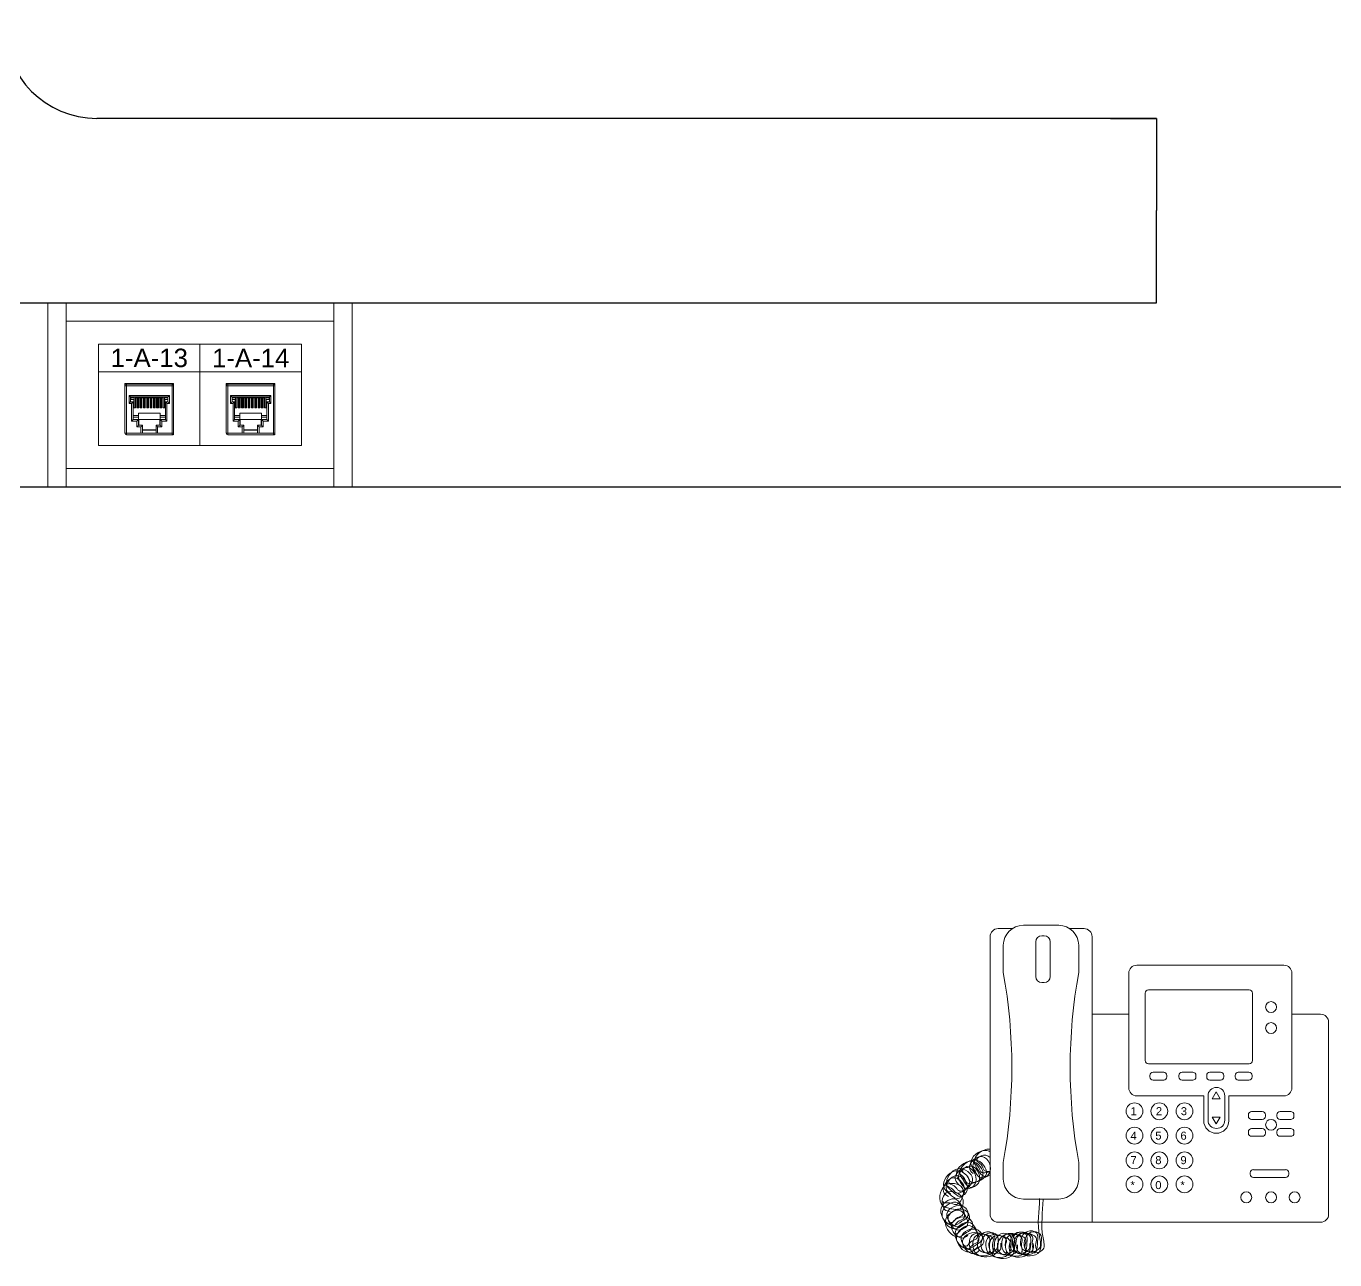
# Model space of a CAD drawing. Header units: millimetres. Extents: x 1256 to 2931, y 3298 to 3694.
# Drawn here: x 1415.5 to 1486.5, y 3334.3 to 3401.2 of the extents above; entities that cross this region are included whole.
import ezdxf

# ---------------------------------------------------------------- set-up
doc = ezdxf.new("R2010")
doc.units = ezdxf.units.MM
doc.layers.get('0').update_dxf_attribs({"color": 250, "lineweight": 5})
for name, color, linetype, lineweight in [('Canales', 250, 'Continuous', 25), ('Roseta', 250, 'Continuous', 5), ('Telefonos', 250, 'Continuous', 5)]:
    doc.layers.add(name, color=color, linetype=linetype, lineweight=lineweight)
doc.styles.add('APLUS', font='Arial.ttf', dxfattribs={"width": 0.6})
doc.styles.get("Standard").update_dxf_attribs({"font": 'Arial.ttf'})
pattern_1 = [(45, (1300.865396, 3266.090486), (-0.03132663, 0.03132663), [])]
pattern_2 = [(45, (1306.365396, 3266.090486), (-0.03132663, 0.03132663), [])]

# ---------------------------------------------------------------- blocks, each defined once
blk = doc.blocks.new('Telefono VOIP')
for p, q in [((-16.735, 15.928), (-17.501, 15.928)), ((-14.213, 16.112), (-16.13, 16.112)), ((-12.837, 15.928), (-13.607, 15.928)), ((-17.935, 15.494), (-17.935, 0.434)), ((-17.216, 15.026), (-17.216, 13.549)), ((-15.46, 15.221), (-15.46, 13.325)), ((-14.996, 15.546), (-15.135, 15.546)), ((-14.67, 15.221), (-14.67, 13.325)), ((-13.127, 13.549), (-13.127, 15.026)), ((-12.402, 0), (-12.402, 15.494)), ((-10.41, 13.513), (-10.41, 7.292)), ((-1.992, 13.947), (-9.976, 13.947)), ((-1.558, 7.292), (-1.558, 13.513)), ((-15.135, 13), (-14.996, 13)), ((-9.522, 12.428), (-9.522, 8.772)), ((-3.877, 12.602), (-9.348, 12.602)), ((-3.703, 8.772), (-3.703, 12.428)), ((-10.41, 11.282), (-12.402, 11.282)), ((-12.402, 11.282), (-12.402, 0)), ((0, 11.282), (-1.558, 11.282)), ((0.434, 0.434), (0.434, 10.848)), ((-9.348, 8.598), (-3.877, 8.598)), ((-9.269, 7.961), (-9.269, 7.887)), ((-8.515, 8.134), (-9.095, 8.134)), ((-8.341, 7.887), (-8.341, 7.961)), ((-7.693, 7.961), (-7.693, 7.887)), ((-6.94, 8.134), (-7.52, 8.134)), ((-6.766, 7.887), (-6.766, 7.961)), ((-6.184, 7.961), (-6.184, 7.887)), ((-5.43, 8.134), (-6.01, 8.134)), ((-5.256, 7.887), (-5.256, 7.961)), ((-4.641, 7.961), (-4.641, 7.887)), ((-3.888, 8.134), (-4.468, 8.134)), ((-3.714, 7.887), (-3.714, 7.961)), ((-9.095, 7.713), (-8.515, 7.713)), ((-7.52, 7.713), (-6.94, 7.713)), ((-6.01, 7.713), (-5.43, 7.713)), ((-4.468, 7.713), (-3.888, 7.713)), ((-9.976, 6.858), (-6.345, 6.858)), ((-6.345, 6.858), (-6.345, 5.51)), ((-6.111, 6.863), (-6.111, 5.543)), ((-5.674, 7.071), (-5.888, 6.699)), ((-5.888, 6.699), (-5.459, 6.699)), ((-5.459, 6.699), (-5.674, 7.071)), ((-5.2, 6.863), (-5.2, 5.543)), ((-4.979, 6.858), (-1.992, 6.858)), ((-4.979, 6.858), (-4.979, 5.51)), ((-5.459, 5.708), (-5.888, 5.708)), ((-5.888, 5.708), (-5.674, 5.337)), ((-5.674, 5.337), (-5.459, 5.708)), ((-3.92, 5.829), (-3.92, 5.755)), ((-3.166, 6.002), (-3.746, 6.002)), ((-2.992, 5.755), (-2.992, 5.829)), ((-2.377, 5.829), (-2.377, 5.755)), ((-1.623, 6.002), (-2.203, 6.002)), ((-1.45, 5.755), (-1.45, 5.829)), ((-3.746, 5.581), (-3.166, 5.581)), ((-3.166, 5.084), (-3.746, 5.084)), ((-2.203, 5.581), (-1.623, 5.581)), ((-1.623, 5.084), (-2.203, 5.084)), ((-3.92, 4.91), (-3.92, 4.836)), ((-3.746, 4.662), (-3.166, 4.662)), ((-2.992, 4.836), (-2.992, 4.91)), ((-2.377, 4.91), (-2.377, 4.836)), ((-2.203, 4.662), (-1.623, 4.662)), ((-1.45, 4.836), (-1.45, 4.91)), ((-17.216, 3.247), (-17.216, 2.345)), ((-13.127, 2.345), (-13.127, 3.247)), ((-3.642, 2.853), (-1.903, 2.853)), ((-3.816, 2.68), (-3.816, 2.606)), ((-3.642, 2.432), (-1.903, 2.432)), ((-1.729, 2.606), (-1.729, 2.68)), ((-16.13, 1.26), (-14.213, 1.26)), ((-17.501, 0), (-12.402, 0)), ((-12.402, 0), (0, 0))]:
    blk.add_line(p, q)
for centre, radius in [((-2.691, 11.674), 0.295), ((-2.691, 10.537), 0.295), ((-10.097, 6.021), 0.456), ((-8.753, 6.021), 0.456), ((-7.387, 6.021), 0.456), ((-10.097, 4.7), 0.456), ((-8.753, 4.7), 0.456), ((-7.387, 4.7), 0.456), ((-2.691, 5.288), 0.295), ((-10.097, 3.357), 0.456), ((-8.753, 3.357), 0.456), ((-7.387, 3.357), 0.456), ((-10.097, 2.059), 0.456), ((-8.753, 2.059), 0.456), ((-7.387, 2.059), 0.456), ((-4.037, 1.352), 0.295), ((-2.691, 1.352), 0.295), ((-1.412, 1.352), 0.295)]:
    blk.add_circle(centre, radius)
for centre, radius, start, end in [((-17.501, 15.494), 0.434, 90, 180), ((-16.13, 15.026), 1.086, 90, 180), ((-14.213, 15.026), 1.086, 0, 90), ((-12.837, 15.494), 0.434, 0, 90), ((-15.135, 15.221), 0.326, 90, 180), ((-14.996, 15.221), 0.326, 0, 90), ((-45.783, 8.398), 29.028, 349.77782, 10.22218), ((15.44, 8.398), 29.028, 169.77782, 190.22218), ((-9.976, 13.513), 0.434, 90, 180), ((-1.992, 13.513), 0.434, 0, 90), ((-15.135, 13.325), 0.326, 180, 270), ((-14.996, 13.325), 0.326, 270, 0), ((-9.348, 12.428), 0.174, 90, 180), ((-3.877, 12.428), 0.174, 0, 90), ((0, 10.848), 0.434, 0, 90), ((-9.348, 8.772), 0.174, 180, 270), ((-3.877, 8.772), 0.174, 270, 0), ((-9.095, 7.961), 0.174, 90, 180), ((-9.095, 7.887), 0.174, 180, 270), ((-8.515, 7.961), 0.174, 0, 90), ((-8.515, 7.887), 0.174, 270, 0), ((-7.52, 7.961), 0.174, 90, 180), ((-7.52, 7.887), 0.174, 180, 270), ((-6.94, 7.961), 0.174, 0, 90), ((-6.94, 7.887), 0.174, 270, 0), ((-6.01, 7.961), 0.174, 90, 180), ((-6.01, 7.887), 0.174, 180, 270), ((-5.43, 7.961), 0.174, 0, 90), ((-5.43, 7.887), 0.174, 270, 0), ((-4.468, 7.961), 0.174, 90, 180), ((-4.468, 7.887), 0.174, 180, 270), ((-3.888, 7.961), 0.174, 0, 90), ((-3.888, 7.887), 0.174, 270, 0), ((-9.976, 7.292), 0.434, 180, 270), ((-5.656, 6.863), 0.456, 0, 180), ((-1.992, 7.292), 0.434, 270, 0), ((-3.746, 5.829), 0.174, 90, 180), ((-3.746, 5.755), 0.174, 180, 270), ((-3.166, 5.829), 0.174, 0, 90), ((-3.166, 5.755), 0.174, 270, 0), ((-2.203, 5.829), 0.174, 90, 180), ((-2.203, 5.755), 0.174, 180, 270), ((-1.623, 5.829), 0.174, 0, 90), ((-1.623, 5.755), 0.174, 270, 0), ((-5.662, 5.51), 0.683, 180, 0), ((-5.656, 5.543), 0.456, 180, 0), ((-3.746, 4.91), 0.174, 90, 180), ((-3.166, 4.91), 0.174, 0, 90), ((-2.203, 4.91), 0.174, 90, 180), ((-1.623, 4.91), 0.174, 0, 90), ((-3.746, 4.836), 0.174, 180, 270), ((-3.166, 4.836), 0.174, 270, 0), ((-2.203, 4.836), 0.174, 180, 270), ((-1.623, 4.836), 0.174, 270, 0), ((-3.642, 2.68), 0.174, 90, 180), ((-1.903, 2.68), 0.174, 0, 90), ((-16.13, 2.345), 1.086, 180, 270), ((-14.213, 2.345), 1.086, 270, 0), ((-3.642, 2.606), 0.174, 180, 270), ((-1.903, 2.606), 0.174, 270, 0), ((-17.501, 0.434), 0.434, 180, 270), ((0, 0.434), 0.434, 270, 0)]:
    blk.add_arc(centre, radius, start, end)
for points, knots in [([(-18.861, 2.642), (-18.966, 2.743), (-19.243, 3.09), (-18.231, 4.01), (-17.664, 2.672), (-18.481, 2.279), (-18.764, 2.777), (-19.218, 3.358), (-18.426, 4.003), (-18.006, 3.868), (-17.935, 3.829)], [0.528007, 0.528007, 0.528007, 0.528007, 0.61979, 0.830703, 1.060464, 1.179772, 1.285668, 1.404928, 1.650893, 1.705941, 1.705941, 1.705941, 1.705941]), ([(-18.715, 2.756), (-18.8, 2.845), (-19.035, 3.185), (-18.369, 3.79), (-18.003, 3.574), (-17.935, 3.507)], [0.5398901, 0.5398901, 0.5398901, 0.5398901, 0.6197899, 0.8307034, 0.8899436, 0.8899436, 0.8899436, 0.8899436]), ([(-17.935, 2.563), (-18.037, 2.492), (-18.331, 2.415), (-18.578, 2.852), (-19.033, 3.433), (-18.326, 4.008), (-17.95, 3.97), (-17.935, 3.968)], [1.1033357, 1.1033357, 1.1033357, 1.1033357, 1.1797724, 1.2856681, 1.4049276, 1.6508927, 1.6607886, 1.6607886, 1.6607886, 1.6607886]), ([(-20.074, 1.544), (-20.179, 1.609), (-20.492, 1.878), (-19.764, 2.999), (-18.876, 1.849), (-19.566, 1.261), (-19.966, 1.672), (-20.553, 2.118), (-19.849, 3.082), (-19.139, 2.812), (-18.783, 2.358), (-19.056, 1.87), (-19.651, 1.554), (-19.806, 2.026), (-20.205, 2.085), (-20.165, 2.197)], [0.53989, 0.53989, 0.53989, 0.53989, 0.61979, 0.830703, 1.060464, 1.179772, 1.285668, 1.404928, 1.650893, 1.77685, 1.887796, 1.995656, 2.132077, 2.214768, 2.296627, 2.296627, 2.296627, 2.296627]), ([(-19.64, 2.055), (-19.744, 2.156), (-20.021, 2.503), (-19.009, 3.423), (-18.442, 2.085), (-19.26, 1.692), (-19.542, 2.19), (-19.997, 2.771), (-19.071, 3.525), (-18.452, 3.084), (-18.223, 2.554), (-18.612, 2.151), (-19.267, 1.997), (-19.297, 2.493), (-19.667, 2.651), (-19.601, 2.749)], [0.528007, 0.528007, 0.528007, 0.528007, 0.61979, 0.830703, 1.060464, 1.179772, 1.285668, 1.404928, 1.650893, 1.77685, 1.887796, 1.995656, 2.132077, 2.214768, 2.296627, 2.296627, 2.296627, 2.296627]), ([(-19.493, 2.169), (-19.579, 2.258), (-19.813, 2.598), (-18.823, 3.497), (-18.257, 2.159), (-19.074, 1.766), (-19.356, 2.265), (-19.811, 2.846), (-18.885, 3.599), (-18.266, 3.158), (-18.038, 2.628), (-18.426, 2.225), (-19.081, 2.071), (-19.112, 2.567), (-19.482, 2.726), (-19.415, 2.824)], [0.53989, 0.53989, 0.53989, 0.53989, 0.61979, 0.830703, 1.060464, 1.179772, 1.285668, 1.404928, 1.650893, 1.77685, 1.887796, 1.995656, 2.132077, 2.214768, 2.296627, 2.296627, 2.296627, 2.296627]), ([(-17.935, 2.757), (-18.123, 2.672), (-18.491, 2.615), (-18.519, 3.08), (-18.889, 3.238), (-18.823, 3.336)], [2.0148641, 2.0148641, 2.0148641, 2.0148641, 2.1320774, 2.2147682, 2.2966273, 2.2966273, 2.2966273, 2.2966273]), ([(-17.935, 2.768), (-18.064, 2.739), (-18.309, 2.752), (-18.334, 3.154), (-18.704, 3.312), (-18.637, 3.411)], [2.0526814, 2.0526814, 2.0526814, 2.0526814, 2.1320774, 2.2147682, 2.2966273, 2.2966273, 2.2966273, 2.2966273]), ([(-20.187, 1.397), (-20.313, 1.468), (-20.669, 1.733), (-19.924, 2.88), (-19.036, 1.73), (-19.727, 1.142), (-20.126, 1.553), (-20.714, 1.999), (-20.01, 2.963), (-19.299, 2.693), (-18.944, 2.239), (-19.217, 1.751), (-19.811, 1.435), (-19.967, 1.907), (-20.365, 1.966), (-20.326, 2.078)], [0.528007, 0.528007, 0.528007, 0.528007, 0.61979, 0.830703, 1.060464, 1.179772, 1.285668, 1.404928, 1.650893, 1.77685, 1.887796, 1.995656, 2.132077, 2.214768, 2.296627, 2.296627, 2.296627, 2.296627]), ([(-20.094, 0.592), (-20.217, 0.597), (-20.622, 0.681), (-20.528, 2.015), (-19.194, 1.44), (-19.513, 0.591), (-20.061, 0.756), (-20.792, 0.861), (-20.643, 2.046), (-19.892, 2.155), (-19.36, 1.93), (-19.362, 1.37), (-19.729, 0.806), (-20.094, 1.143), (-20.471, 1.002), (-20.491, 1.119)], [0.53989, 0.53989, 0.53989, 0.53989, 0.61979, 0.830703, 1.060464, 1.179772, 1.285668, 1.404928, 1.650893, 1.77685, 1.887796, 1.995656, 2.132077, 2.214768, 2.296627, 2.296627, 2.296627, 2.296627]), ([(-19.395, -0.09), (-19.484, -0.175), (-19.824, -0.409), (-20.723, 0.58), (-19.385, 1.146), (-18.992, 0.329), (-19.491, 0.047), (-20.072, -0.408), (-20.825, 0.518), (-20.384, 1.137), (-19.854, 1.365), (-19.451, 0.977), (-19.297, 0.322), (-19.793, 0.291), (-19.952, -0.079), (-20.05, -0.012)], [0.53989, 0.53989, 0.53989, 0.53989, 0.61979, 0.830703, 1.060464, 1.179772, 1.285668, 1.404928, 1.650893, 1.77685, 1.887796, 1.995656, 2.132077, 2.214768, 2.296627, 2.296627, 2.296627, 2.296627]), ([(-19.281, -0.236), (-19.382, -0.341), (-19.729, -0.618), (-20.649, 0.394), (-19.311, 0.961), (-18.918, 0.144), (-19.416, -0.138), (-19.997, -0.593), (-20.751, 0.333), (-20.31, 0.951), (-19.78, 1.18), (-19.377, 0.792), (-19.223, 0.137), (-19.719, 0.106), (-19.877, -0.264), (-19.975, -0.198)], [0.528007, 0.528007, 0.528007, 0.528007, 0.61979, 0.830703, 1.060464, 1.179772, 1.285668, 1.404928, 1.650893, 1.77685, 1.887796, 1.995656, 2.132077, 2.214768, 2.296627, 2.296627, 2.296627, 2.296627]), ([(-19.149, -0.704), (-19.238, -0.789), (-19.578, -1.024), (-20.477, -0.034), (-19.14, 0.532), (-18.746, -0.285), (-19.245, -0.567), (-19.826, -1.022), (-20.579, -0.096), (-20.138, 0.523), (-19.608, 0.751), (-19.205, 0.363), (-19.051, -0.292), (-19.548, -0.323), (-19.706, -0.693), (-19.804, -0.626)], [0.53989, 0.53989, 0.53989, 0.53989, 0.61979, 0.830703, 1.060464, 1.179772, 1.285668, 1.404928, 1.650893, 1.77685, 1.887796, 1.995656, 2.132077, 2.214768, 2.296627, 2.296627, 2.296627, 2.296627]), ([(-18.617, -1.359), (-18.706, -1.444), (-19.046, -1.679), (-19.945, -0.689), (-18.607, -0.123), (-18.214, -0.94), (-18.713, -1.222), (-19.294, -1.677), (-20.047, -0.751), (-19.606, -0.132), (-19.076, 0.096), (-18.673, -0.292), (-18.519, -0.947), (-19.015, -0.978), (-19.173, -1.348), (-19.272, -1.281)], [0.53989, 0.53989, 0.53989, 0.53989, 0.61979, 0.830703, 1.060464, 1.179772, 1.285668, 1.404928, 1.650893, 1.77685, 1.887796, 1.995656, 2.132077, 2.214768, 2.296627, 2.296627, 2.296627, 2.296627]), ([(-18.503, -1.505), (-18.604, -1.61), (-18.951, -1.887), (-19.871, -0.875), (-18.533, -0.308), (-18.14, -1.125), (-18.638, -1.408), (-19.219, -1.862), (-19.973, -0.936), (-19.531, -0.318), (-19.001, -0.089), (-18.599, -0.477), (-18.445, -1.133), (-18.941, -1.163), (-19.099, -1.533), (-19.197, -1.467)], [0.528007, 0.528007, 0.528007, 0.528007, 0.61979, 0.830703, 1.060464, 1.179772, 1.285668, 1.404928, 1.650893, 1.77685, 1.887796, 1.995656, 2.132077, 2.214768, 2.296627, 2.296627, 2.296627, 2.296627]), ([(-17.541, -1.14), (-17.527, -1.262), (-17.545, -1.675), (-18.877, -1.796), (-18.522, -0.387), (-17.633, -0.566), (-17.709, -1.134), (-17.696, -1.871), (-18.889, -1.914), (-19.117, -1.189), (-18.979, -0.629), (-18.427, -0.541), (-17.811, -0.813), (-18.086, -1.228), (-17.886, -1.577), (-17.998, -1.615)], [0.53989, 0.53989, 0.53989, 0.53989, 0.61979, 0.830703, 1.060464, 1.179772, 1.285668, 1.404928, 1.650893, 1.77685, 1.887796, 1.995656, 2.132077, 2.214768, 2.296627, 2.296627, 2.296627, 2.296627]), ([(-17.356, -1.137), (-17.334, -1.281), (-17.322, -1.725), (-18.684, -1.848), (-18.329, -0.439), (-17.44, -0.618), (-17.516, -1.186), (-17.503, -1.924), (-18.696, -1.967), (-18.924, -1.242), (-18.786, -0.681), (-18.234, -0.594), (-17.618, -0.866), (-17.893, -1.28), (-17.693, -1.63), (-17.806, -1.668)], [0.528007, 0.528007, 0.528007, 0.528007, 0.61979, 0.830703, 1.060464, 1.179772, 1.285668, 1.404928, 1.650893, 1.77685, 1.887796, 1.995656, 2.132077, 2.214768, 2.296627, 2.296627, 2.296627, 2.296627]), ([(-16.64, -1.222), (-16.626, -1.344), (-16.644, -1.757), (-17.976, -1.877), (-17.621, -0.469), (-16.732, -0.648), (-16.808, -1.215), (-16.795, -1.953), (-17.988, -1.996), (-18.216, -1.271), (-18.078, -0.71), (-17.526, -0.623), (-16.91, -0.895), (-17.185, -1.31), (-16.985, -1.659), (-17.097, -1.697)], [0.53989, 0.53989, 0.53989, 0.53989, 0.61979, 0.830703, 1.060464, 1.179772, 1.285668, 1.404928, 1.650893, 1.77685, 1.887796, 1.995656, 2.132077, 2.214768, 2.296627, 2.296627, 2.296627, 2.296627]), ([(-16.455, -1.219), (-16.433, -1.363), (-16.421, -1.807), (-17.783, -1.93), (-17.428, -0.521), (-16.539, -0.7), (-16.615, -1.268), (-16.602, -2.006), (-17.795, -2.049), (-18.023, -1.324), (-17.885, -0.763), (-17.333, -0.676), (-16.717, -0.948), (-16.992, -1.362), (-16.792, -1.712), (-16.904, -1.75)], [0.528007, 0.528007, 0.528007, 0.528007, 0.61979, 0.830703, 1.060464, 1.179772, 1.285668, 1.404928, 1.650893, 1.77685, 1.887796, 1.995656, 2.132077, 2.214768, 2.296627, 2.296627, 2.296627, 2.296627]), ([(-15.78, -1.153), (-15.766, -1.276), (-15.784, -1.689), (-17.116, -1.809), (-16.761, -0.4), (-15.872, -0.579), (-15.948, -1.147), (-15.935, -1.885), (-17.128, -1.928), (-17.355, -1.203), (-17.218, -0.642), (-16.666, -0.555), (-16.05, -0.827), (-16.325, -1.241), (-16.125, -1.591), (-16.237, -1.629)], [0.53989, 0.53989, 0.53989, 0.53989, 0.61979, 0.830703, 1.060464, 1.179772, 1.285668, 1.404928, 1.650893, 1.77685, 1.887796, 1.995656, 2.132077, 2.214768, 2.296627, 2.296627, 2.296627, 2.296627]), ([(-15.595, -1.151), (-15.573, -1.294), (-15.561, -1.738), (-16.923, -1.862), (-16.568, -0.453), (-15.679, -0.632), (-15.755, -1.2), (-15.742, -1.938), (-16.935, -1.98), (-17.162, -1.255), (-17.025, -0.695), (-16.473, -0.607), (-15.857, -0.88), (-16.132, -1.294), (-15.932, -1.643), (-16.044, -1.682)], [0.528007, 0.528007, 0.528007, 0.528007, 0.61979, 0.830703, 1.060464, 1.179772, 1.285668, 1.404928, 1.650893, 1.77685, 1.887796, 1.995656, 2.132077, 2.214768, 2.296627, 2.296627, 2.296627, 2.296627])]:
    blk.add_open_spline(points, degree=3, knots=knots)
at = {"start_tangent": (-0.022732, -0.999742), "end_tangent": (-0.946394, -0.323014)}
for points in [[(-15.252, 1.285), (-15.252, -0.797), (-15.252, -1.407), (-16.167, -1.457), (-15.912, -0.492), (-15.404, -0.594), (-15.354, -1.051), (-15.455, -1.559), (-16.522, -1.61), (-16.725, -1.102), (-16.573, -0.645), (-16.116, -0.543), (-15.608, -0.848), (-15.658, -1.203), (-15.658, -1.559)], [(-15.059, 1.233), (-15.059, -0.85), (-15.059, -1.459), (-15.974, -1.51), (-15.72, -0.545), (-15.211, -0.646), (-15.161, -1.104), (-15.262, -1.611), (-16.329, -1.662), (-16.533, -1.154), (-16.38, -0.697), (-15.923, -0.596), (-15.415, -0.9), (-15.465, -1.256), (-15.465, -1.611)]]:
    blk.add_spline(points, degree=3, dxfattribs=at)
at = {"style": 'APLUS'}
for s, p in [('1', (-10.316, 5.81)), ('2', (-8.941, 5.81)), ('3', (-7.589, 5.81)), ('4', (-10.316, 4.481)), ('5', (-8.972, 4.481)), ('6', (-7.606, 4.481)), ('7', (-10.316, 3.152)), ('8', (-8.972, 3.152)), ('9', (-7.606, 3.152)), ('*', (-10.316, 1.8)), ('0', (-8.972, 1.8)), ('*', (-7.606, 1.8))]:
    blk.add_text(s, height=0.434, dxfattribs=at).set_placement(p)

msp = doc.modelspace()

# ---------------------------------------------------------------- hatches: boundary and pattern name
at = {"layer": 'Roseta'}
h = msp.add_hatch(dxfattribs=at)
h.set_pattern_fill('ANSI31', color=256, scale=0.013954, style=0)
h.set_pattern_definition(pattern_1)
h.paths.add_polyline_path([(1421.586, 3381.112), (1421.527, 3381.112), (1421.511, 3381.111), (1421.511, 3380.535), (1421.586, 3380.535)])
h = msp.add_hatch(dxfattribs=at)
h.set_pattern_fill('ANSI31', color=256, scale=0.013954, style=0)
h.set_pattern_definition(pattern_1)
h.paths.add_polyline_path([(1421.763, 3381.112), (1421.701, 3381.112), (1421.689, 3381.111), (1421.689, 3380.535), (1421.763, 3380.535)])
h.paths.add_polyline_path([(1421.94, 3381.112), (1421.865, 3381.112), (1421.865, 3380.535), (1421.94, 3380.535)])
h.paths.add_polyline_path([(1422.118, 3381.112), (1422.043, 3381.112), (1422.043, 3380.535), (1422.118, 3380.535)])
h.paths.add_polyline_path([(1422.294, 3381.112), (1422.219, 3381.112), (1422.219, 3380.535), (1422.294, 3380.535)])
h.paths.add_polyline_path([(1422.397, 3380.535), (1422.472, 3380.535), (1422.472, 3381.112), (1422.397, 3381.112)])
h.paths.add_polyline_path([(1422.575, 3380.535), (1422.65, 3380.535), (1422.65, 3381.112), (1422.575, 3381.112)])
h = msp.add_hatch(dxfattribs=at)
h.set_pattern_fill('ANSI31', color=256, scale=0.013954, style=0)
h.set_pattern_definition(pattern_1)
h.paths.add_polyline_path([(1422.756, 3380.535), (1422.83, 3380.535), (1422.83, 3381.112), (1422.826, 3381.112), (1422.756, 3381.112)])
h = msp.add_hatch(dxfattribs=at)
h.set_pattern_fill('ANSI31', color=256, scale=0.013954, style=0)
h.set_pattern_definition(pattern_2)
h.paths.add_polyline_path([(1427.086, 3381.112), (1427.027, 3381.112), (1427.011, 3381.111), (1427.011, 3380.535), (1427.086, 3380.535)])
h = msp.add_hatch(dxfattribs=at)
h.set_pattern_fill('ANSI31', color=256, scale=0.013954, style=0)
h.set_pattern_definition(pattern_2)
h.paths.add_polyline_path([(1427.263, 3381.112), (1427.201, 3381.112), (1427.189, 3381.111), (1427.189, 3380.535), (1427.263, 3380.535)])
h.paths.add_polyline_path([(1427.44, 3381.112), (1427.365, 3381.112), (1427.365, 3380.535), (1427.44, 3380.535)])
h.paths.add_polyline_path([(1427.618, 3381.112), (1427.543, 3381.112), (1427.543, 3380.535), (1427.618, 3380.535)])
h.paths.add_polyline_path([(1427.794, 3381.112), (1427.719, 3381.112), (1427.719, 3380.535), (1427.794, 3380.535)])
h.paths.add_polyline_path([(1427.897, 3380.535), (1427.972, 3380.535), (1427.972, 3381.112), (1427.897, 3381.112)])
h.paths.add_polyline_path([(1428.075, 3380.535), (1428.15, 3380.535), (1428.15, 3381.112), (1428.075, 3381.112)])
h = msp.add_hatch(dxfattribs=at)
h.set_pattern_fill('ANSI31', color=256, scale=0.013954, style=0)
h.set_pattern_definition(pattern_2)
h.paths.add_polyline_path([(1428.256, 3380.535), (1428.33, 3380.535), (1428.33, 3381.112), (1428.326, 3381.112), (1428.256, 3381.112)])

# ---------------------------------------------------------------- linework, layer by layer
at = {"layer": 'Canales'}
for p, q in [((1424.318, 3396.239), (1419.318, 3396.239)), ((1474.318, 3396.239), (1424.318, 3396.239)), ((1474.318, 3396.239), (1476.818, 3396.239)), ((1476.818, 3396.239), (1474.318, 3396.239)), ((1476.818, 3396.239), (1476.818, 3391.239)), ((1476.818, 3386.239), (1476.818, 3391.239)), ((1274.318, 3386.239), (1471.818, 3386.239)), ((1471.818, 3386.239), (1476.818, 3386.239)), ((1739.318, 3376.239), (1274.318, 3376.239))]:
    msp.add_line(p, q, dxfattribs=at)
msp.add_arc((1419.318, 3401.239), 5, 180, 270, dxfattribs=at)
at = {"layer": 'Roseta'}
for p, q in [((1416.658, 3386.239), (1433.178, 3386.239)), ((1416.658, 3376.239), (1416.658, 3386.239)), ((1417.658, 3377.239), (1417.658, 3386.239)), ((1432.178, 3377.239), (1432.178, 3386.239)), ((1433.178, 3386.239), (1433.178, 3376.239)), ((1417.658, 3385.239), (1432.178, 3385.239)), ((1419.418, 3383.989), (1424.918, 3383.989)), ((1419.418, 3378.489), (1419.418, 3383.989)), ((1419.418, 3383.989), (1419.418, 3382.489)), ((1424.918, 3383.989), (1424.918, 3378.489)), ((1424.918, 3383.989), (1430.418, 3383.989)), ((1424.918, 3378.489), (1424.918, 3383.989)), ((1424.918, 3378.489), (1424.918, 3383.989)), ((1430.418, 3383.989), (1430.418, 3378.489)), ((1419.418, 3382.489), (1430.418, 3382.489)), ((1420.842, 3381.859), (1423.476, 3381.859)), ((1426.342, 3381.859), (1428.976, 3381.859)), ((1423.406, 3379.068), (1420.93, 3379.068)), ((1428.906, 3379.068), (1426.43, 3379.068)), ((1424.918, 3378.489), (1419.418, 3378.489)), ((1430.418, 3378.489), (1424.918, 3378.489)), ((1432.178, 3377.239), (1417.658, 3377.239)), ((1417.658, 3377.239), (1417.658, 3376.239)), ((1432.178, 3377.239), (1432.178, 3376.239)), ((1433.178, 3376.239), (1416.658, 3376.239))]:
    msp.add_line(p, q, dxfattribs=at)
at = {"layer": 'Roseta', "linetype": 'Continuous'}
for p, q in [((1420.842, 3379.155), (1420.842, 3381.859)), ((1420.842, 3381.736), (1423.476, 3381.736)), ((1420.93, 3379.068), (1420.93, 3381.859)), ((1420.93, 3381.824), (1423.406, 3381.824)), ((1423.406, 3379.068), (1423.406, 3381.859)), ((1423.476, 3379.068), (1423.476, 3381.859)), ((1426.342, 3379.155), (1426.342, 3381.859)), ((1426.342, 3381.736), (1428.976, 3381.736)), ((1426.43, 3379.068), (1426.43, 3381.859)), ((1426.43, 3381.824), (1428.906, 3381.824)), ((1428.906, 3379.068), (1428.906, 3381.859)), ((1428.976, 3379.068), (1428.976, 3381.859)), ((1421.069, 3381.211), (1423.267, 3381.211)), ((1421.069, 3380.777), (1421.069, 3381.211)), ((1421.156, 3381.124), (1423.18, 3381.124)), ((1421.156, 3380.864), (1421.156, 3381.124)), ((1421.156, 3381.124), (1421.156, 3381.124)), ((1421.156, 3381.112), (1423.18, 3381.112)), ((1421.156, 3381.072), (1421.165, 3381.072)), ((1421.156, 3380.864), (1421.331, 3380.864)), ((1421.165, 3380.995), (1421.165, 3381.112)), ((1421.34, 3381.082), (1421.165, 3381.082)), ((1421.34, 3380.995), (1421.165, 3380.995)), ((1421.296, 3379.905), (1421.296, 3380.864)), ((1421.331, 3380.995), (1421.331, 3380.535)), ((1421.34, 3380.535), (1421.34, 3381.112)), ((1421.348, 3381.112), (1421.348, 3380.535)), ((1421.415, 3380.535), (1421.415, 3381.073)), ((1421.415, 3381.073), (1421.497, 3381.073)), ((1421.497, 3381.072), (1421.415, 3381.072)), ((1421.497, 3380.535), (1421.497, 3381.073)), ((1421.505, 3381.112), (1421.505, 3380.535)), ((1421.511, 3381.112), (1421.511, 3380.535)), ((1421.527, 3381.112), (1421.511, 3381.111)), ((1421.586, 3381.112), (1421.586, 3380.535)), ((1421.593, 3380.535), (1421.593, 3381.073)), ((1421.593, 3381.073), (1421.675, 3381.073)), ((1421.675, 3381.072), (1421.593, 3381.072)), ((1421.675, 3380.535), (1421.675, 3381.073)), ((1421.683, 3381.112), (1421.683, 3380.535)), ((1421.689, 3381.112), (1421.689, 3380.535)), ((1421.701, 3381.112), (1421.689, 3381.111)), ((1421.763, 3381.112), (1421.763, 3380.535)), ((1421.771, 3380.535), (1421.771, 3381.073)), ((1421.771, 3381.073), (1421.853, 3381.073)), ((1421.853, 3381.072), (1421.771, 3381.072)), ((1421.853, 3380.535), (1421.853, 3381.073)), ((1421.862, 3381.112), (1421.862, 3380.535)), ((1421.865, 3381.112), (1421.865, 3380.535)), ((1421.94, 3381.112), (1421.94, 3380.535)), ((1421.949, 3380.535), (1421.949, 3381.073)), ((1421.949, 3381.073), (1422.031, 3381.073)), ((1422.031, 3381.072), (1421.949, 3381.072)), ((1422.031, 3380.535), (1422.031, 3381.073)), ((1422.04, 3381.112), (1422.04, 3380.535)), ((1422.043, 3381.112), (1422.043, 3380.535)), ((1422.118, 3381.112), (1422.118, 3380.535)), ((1422.127, 3380.535), (1422.127, 3381.073)), ((1422.127, 3381.073), (1422.209, 3381.073)), ((1422.209, 3381.072), (1422.127, 3381.072)), ((1422.209, 3380.535), (1422.209, 3381.073)), ((1422.219, 3381.112), (1422.219, 3380.535)), ((1422.294, 3381.112), (1422.294, 3380.535)), ((1422.295, 3381.112), (1422.295, 3380.535)), ((1422.305, 3380.535), (1422.305, 3381.073)), ((1422.305, 3381.073), (1422.387, 3381.073)), ((1422.387, 3381.072), (1422.305, 3381.072)), ((1422.387, 3380.535), (1422.387, 3381.073)), ((1422.397, 3381.112), (1422.397, 3380.535)), ((1422.472, 3381.112), (1422.472, 3380.535)), ((1422.473, 3381.112), (1422.473, 3380.535)), ((1422.483, 3380.535), (1422.483, 3381.073)), ((1422.483, 3381.073), (1422.565, 3381.073)), ((1422.565, 3381.072), (1422.483, 3381.072)), ((1422.565, 3380.535), (1422.565, 3381.073)), ((1422.575, 3381.112), (1422.575, 3380.535)), ((1422.65, 3381.112), (1422.65, 3380.535)), ((1422.654, 3381.112), (1422.654, 3380.535)), ((1422.661, 3380.535), (1422.661, 3381.073)), ((1422.661, 3381.073), (1422.743, 3381.073)), ((1422.743, 3381.072), (1422.661, 3381.072)), ((1422.743, 3380.535), (1422.743, 3381.073)), ((1422.756, 3381.112), (1422.756, 3380.535)), ((1422.83, 3381.112), (1422.826, 3381.112)), ((1422.83, 3381.113), (1422.83, 3381.112)), ((1422.83, 3381.112), (1422.83, 3380.535)), ((1422.834, 3381.112), (1422.834, 3380.535)), ((1422.839, 3380.535), (1422.839, 3381.073)), ((1422.839, 3381.073), (1422.921, 3381.073)), ((1422.921, 3381.072), (1422.839, 3381.072)), ((1422.921, 3380.535), (1422.921, 3381.073)), ((1422.988, 3380.535), (1422.988, 3381.112)), ((1422.996, 3380.535), (1422.996, 3381.112)), ((1422.996, 3381.082), (1423.171, 3381.082)), ((1423.171, 3380.995), (1422.996, 3380.995)), ((1423.005, 3380.995), (1423.005, 3380.535)), ((1423.18, 3380.864), (1423.005, 3380.864)), ((1423.04, 3380.864), (1423.04, 3379.905)), ((1423.171, 3380.995), (1423.171, 3381.112)), ((1423.18, 3381.072), (1423.171, 3381.072)), ((1423.18, 3381.124), (1423.18, 3380.864)), ((1423.18, 3381.124), (1423.18, 3381.124)), ((1423.267, 3381.211), (1423.267, 3380.777)), ((1426.569, 3381.211), (1428.767, 3381.211)), ((1426.569, 3380.777), (1426.569, 3381.211)), ((1426.656, 3381.124), (1428.68, 3381.124)), ((1426.656, 3380.864), (1426.656, 3381.124)), ((1426.656, 3381.124), (1426.656, 3381.124)), ((1426.656, 3381.112), (1428.68, 3381.112)), ((1426.656, 3381.072), (1426.665, 3381.072)), ((1426.656, 3380.864), (1426.831, 3380.864)), ((1426.665, 3380.995), (1426.665, 3381.112)), ((1426.84, 3381.082), (1426.665, 3381.082)), ((1426.84, 3380.995), (1426.665, 3380.995)), ((1426.796, 3379.905), (1426.796, 3380.864)), ((1426.831, 3380.995), (1426.831, 3380.535)), ((1426.84, 3380.535), (1426.84, 3381.112)), ((1426.848, 3381.112), (1426.848, 3380.535)), ((1426.915, 3380.535), (1426.915, 3381.073)), ((1426.915, 3381.073), (1426.997, 3381.073)), ((1426.997, 3381.072), (1426.915, 3381.072)), ((1426.997, 3380.535), (1426.997, 3381.073)), ((1427.005, 3381.112), (1427.005, 3380.535)), ((1427.011, 3381.112), (1427.011, 3380.535)), ((1427.027, 3381.112), (1427.011, 3381.111)), ((1427.086, 3381.112), (1427.086, 3380.535)), ((1427.093, 3380.535), (1427.093, 3381.073)), ((1427.093, 3381.073), (1427.175, 3381.073)), ((1427.175, 3381.072), (1427.093, 3381.072)), ((1427.175, 3380.535), (1427.175, 3381.073)), ((1427.183, 3381.112), (1427.183, 3380.535)), ((1427.189, 3381.112), (1427.189, 3380.535)), ((1427.201, 3381.112), (1427.189, 3381.111)), ((1427.263, 3381.112), (1427.263, 3380.535)), ((1427.271, 3380.535), (1427.271, 3381.073)), ((1427.271, 3381.073), (1427.353, 3381.073)), ((1427.353, 3381.072), (1427.271, 3381.072)), ((1427.353, 3380.535), (1427.353, 3381.073)), ((1427.362, 3381.112), (1427.362, 3380.535)), ((1427.365, 3381.112), (1427.365, 3380.535)), ((1427.44, 3381.112), (1427.44, 3380.535)), ((1427.449, 3380.535), (1427.449, 3381.073)), ((1427.449, 3381.073), (1427.531, 3381.073)), ((1427.531, 3381.072), (1427.449, 3381.072)), ((1427.531, 3380.535), (1427.531, 3381.073)), ((1427.54, 3381.112), (1427.54, 3380.535)), ((1427.543, 3381.112), (1427.543, 3380.535)), ((1427.618, 3381.112), (1427.618, 3380.535)), ((1427.627, 3380.535), (1427.627, 3381.073)), ((1427.627, 3381.073), (1427.709, 3381.073)), ((1427.709, 3381.072), (1427.627, 3381.072)), ((1427.709, 3380.535), (1427.709, 3381.073)), ((1427.719, 3381.112), (1427.719, 3380.535)), ((1427.794, 3381.112), (1427.794, 3380.535)), ((1427.795, 3381.112), (1427.795, 3380.535)), ((1427.805, 3380.535), (1427.805, 3381.073)), ((1427.805, 3381.073), (1427.887, 3381.073)), ((1427.887, 3381.072), (1427.805, 3381.072)), ((1427.887, 3380.535), (1427.887, 3381.073)), ((1427.897, 3381.112), (1427.897, 3380.535)), ((1427.972, 3381.112), (1427.972, 3380.535)), ((1427.973, 3381.112), (1427.973, 3380.535)), ((1427.983, 3380.535), (1427.983, 3381.073)), ((1427.983, 3381.073), (1428.065, 3381.073)), ((1428.065, 3381.072), (1427.983, 3381.072)), ((1428.065, 3380.535), (1428.065, 3381.073)), ((1428.075, 3381.112), (1428.075, 3380.535)), ((1428.15, 3381.112), (1428.15, 3380.535)), ((1428.154, 3381.112), (1428.154, 3380.535)), ((1428.161, 3380.535), (1428.161, 3381.073)), ((1428.161, 3381.073), (1428.243, 3381.073)), ((1428.243, 3381.072), (1428.161, 3381.072)), ((1428.243, 3380.535), (1428.243, 3381.073)), ((1428.256, 3381.112), (1428.256, 3380.535)), ((1428.33, 3381.112), (1428.326, 3381.112)), ((1428.33, 3381.113), (1428.33, 3381.112)), ((1428.33, 3381.112), (1428.33, 3380.535)), ((1428.334, 3381.112), (1428.334, 3380.535)), ((1428.339, 3380.535), (1428.339, 3381.073)), ((1428.339, 3381.073), (1428.421, 3381.073)), ((1428.421, 3381.072), (1428.339, 3381.072)), ((1428.421, 3380.535), (1428.421, 3381.073)), ((1428.488, 3380.535), (1428.488, 3381.112)), ((1428.496, 3380.535), (1428.496, 3381.112)), ((1428.496, 3381.082), (1428.671, 3381.082)), ((1428.671, 3380.995), (1428.496, 3380.995)), ((1428.505, 3380.995), (1428.505, 3380.535)), ((1428.68, 3380.864), (1428.505, 3380.864)), ((1428.54, 3380.864), (1428.54, 3379.905)), ((1428.671, 3380.995), (1428.671, 3381.112)), ((1428.68, 3381.072), (1428.671, 3381.072)), ((1428.68, 3381.124), (1428.68, 3380.864)), ((1428.68, 3381.124), (1428.68, 3381.124)), ((1428.767, 3381.211), (1428.767, 3380.777)), ((1421.209, 3380.777), (1421.069, 3380.777)), ((1421.209, 3379.818), (1421.209, 3380.777)), ((1421.415, 3380.535), (1421.331, 3380.535)), ((1421.593, 3380.535), (1421.497, 3380.535)), ((1421.584, 3379.591), (1421.584, 3380.254)), ((1422.752, 3380.254), (1421.584, 3380.254)), ((1421.771, 3380.535), (1421.675, 3380.535)), ((1421.949, 3380.535), (1421.853, 3380.535)), ((1422.127, 3380.535), (1422.031, 3380.535)), ((1422.305, 3380.535), (1422.209, 3380.535)), ((1422.483, 3380.535), (1422.387, 3380.535)), ((1422.661, 3380.535), (1422.565, 3380.535)), ((1422.839, 3380.535), (1422.743, 3380.535)), ((1422.752, 3379.591), (1422.752, 3380.254)), ((1423.005, 3380.535), (1422.921, 3380.535)), ((1423.267, 3380.777), (1423.127, 3380.777)), ((1423.127, 3380.777), (1423.127, 3379.818)), ((1426.709, 3380.777), (1426.569, 3380.777)), ((1426.709, 3379.818), (1426.709, 3380.777)), ((1426.915, 3380.535), (1426.831, 3380.535)), ((1427.093, 3380.535), (1426.997, 3380.535)), ((1427.084, 3379.591), (1427.084, 3380.254)), ((1428.252, 3380.254), (1427.084, 3380.254)), ((1427.271, 3380.535), (1427.175, 3380.535)), ((1427.449, 3380.535), (1427.353, 3380.535)), ((1427.627, 3380.535), (1427.531, 3380.535)), ((1427.805, 3380.535), (1427.709, 3380.535)), ((1427.983, 3380.535), (1427.887, 3380.535)), ((1428.161, 3380.535), (1428.065, 3380.535)), ((1428.339, 3380.535), (1428.243, 3380.535)), ((1428.252, 3379.591), (1428.252, 3380.254)), ((1428.505, 3380.535), (1428.421, 3380.535)), ((1428.767, 3380.777), (1428.627, 3380.777)), ((1428.627, 3380.777), (1428.627, 3379.818)), ((1421.496, 3379.818), (1421.209, 3379.818)), ((1421.584, 3380.114), (1421.296, 3380.114)), ((1421.584, 3380.027), (1421.296, 3380.027)), ((1423.04, 3379.905), (1421.296, 3379.905)), ((1421.496, 3379.504), (1421.496, 3379.818)), ((1421.715, 3379.504), (1421.496, 3379.504)), ((1421.802, 3379.591), (1421.584, 3379.591)), ((1421.587, 3379.905), (1421.587, 3379.591)), ((1421.596, 3379.905), (1421.596, 3379.591)), ((1421.715, 3379.504), (1421.715, 3379.155)), ((1421.802, 3379.591), (1421.802, 3379.181)), ((1422.534, 3379.181), (1422.534, 3379.591)), ((1422.752, 3379.591), (1422.534, 3379.591)), ((1422.621, 3379.155), (1422.621, 3379.504)), ((1422.84, 3379.504), (1422.621, 3379.504)), ((1422.74, 3379.591), (1422.74, 3379.905)), ((1422.749, 3379.591), (1422.749, 3379.905)), ((1423.04, 3380.114), (1422.752, 3380.114)), ((1423.04, 3380.027), (1422.752, 3380.027)), ((1422.84, 3379.818), (1422.84, 3379.504)), ((1423.127, 3379.818), (1422.84, 3379.818)), ((1426.996, 3379.818), (1426.709, 3379.818)), ((1427.084, 3380.114), (1426.796, 3380.114)), ((1427.084, 3380.027), (1426.796, 3380.027)), ((1428.54, 3379.905), (1426.796, 3379.905)), ((1426.996, 3379.504), (1426.996, 3379.818)), ((1427.215, 3379.504), (1426.996, 3379.504)), ((1427.302, 3379.591), (1427.084, 3379.591)), ((1427.087, 3379.905), (1427.087, 3379.591)), ((1427.096, 3379.905), (1427.096, 3379.591)), ((1427.215, 3379.504), (1427.215, 3379.155)), ((1427.302, 3379.591), (1427.302, 3379.181)), ((1428.034, 3379.181), (1428.034, 3379.591)), ((1428.252, 3379.591), (1428.034, 3379.591)), ((1428.121, 3379.155), (1428.121, 3379.504)), ((1428.34, 3379.504), (1428.121, 3379.504)), ((1428.24, 3379.591), (1428.24, 3379.905)), ((1428.249, 3379.591), (1428.249, 3379.905)), ((1428.54, 3380.114), (1428.252, 3380.114)), ((1428.54, 3380.027), (1428.252, 3380.027)), ((1428.34, 3379.818), (1428.34, 3379.504)), ((1428.627, 3379.818), (1428.34, 3379.818)), ((1420.842, 3379.155), (1423.476, 3379.155)), ((1421.802, 3379.347), (1422.534, 3379.347)), ((1421.802, 3379.338), (1422.534, 3379.338)), ((1421.802, 3379.329), (1422.534, 3379.329)), ((1426.342, 3379.155), (1428.976, 3379.155)), ((1427.302, 3379.347), (1428.034, 3379.347)), ((1427.302, 3379.338), (1428.034, 3379.338)), ((1427.302, 3379.329), (1428.034, 3379.329))]:
    msp.add_line(p, q, dxfattribs=at)
for centre, start, end in [((1420.93, 3381.736), 90, 180), ((1423.406, 3381.736), 36.23422, 90), ((1426.43, 3381.736), 90, 180), ((1428.906, 3381.736), 36.23422, 90), ((1420.93, 3379.155), 180, 270), ((1423.406, 3379.155), 270, 323.26635), ((1426.43, 3379.155), 180, 270), ((1428.906, 3379.155), 270, 323.26635)]:
    msp.add_arc(centre, 0.0872, start, end, dxfattribs=at)
for points, start_tangent, end_tangent in [([(1421.156, 3381.124), (1421.153, 3381.127), (1421.146, 3381.134), (1421.136, 3381.144), (1421.124, 3381.156), (1421.111, 3381.169), (1421.097, 3381.183), (1421.083, 3381.197), (1421.069, 3381.211)], (-0.707107, 0.707107), (-0.707107, 0.707107)), ([(1421.069, 3380.777), (1421.083, 3380.791), (1421.098, 3380.806), (1421.112, 3380.82), (1421.125, 3380.833), (1421.137, 3380.845), (1421.147, 3380.855), (1421.154, 3380.862), (1421.156, 3380.864)], (0.707107, 0.707107), (0.707107, 0.707107)), ([(1421.209, 3380.777), (1421.223, 3380.791), (1421.237, 3380.806), (1421.251, 3380.82), (1421.264, 3380.833), (1421.276, 3380.845), (1421.286, 3380.855), (1421.293, 3380.862), (1421.296, 3380.864)], (0.707107, 0.707107), (0.707107, 0.707107)), ([(1423.127, 3380.777), (1423.113, 3380.791), (1423.099, 3380.806), (1423.085, 3380.82), (1423.072, 3380.833), (1423.06, 3380.845), (1423.05, 3380.855), (1423.043, 3380.862), (1423.04, 3380.864)], (-0.707107, 0.707107), (-0.707107, 0.707107)), ([(1423.18, 3381.124), (1423.183, 3381.127), (1423.19, 3381.134), (1423.2, 3381.144), (1423.212, 3381.156), (1423.225, 3381.169), (1423.239, 3381.183), (1423.253, 3381.197), (1423.267, 3381.211)], (0.707107, 0.707107), (0.707107, 0.707107)), ([(1423.267, 3380.777), (1423.253, 3380.791), (1423.238, 3380.806), (1423.224, 3380.82), (1423.211, 3380.833), (1423.199, 3380.845), (1423.189, 3380.855), (1423.182, 3380.862), (1423.18, 3380.864)], (-0.707107, 0.707107), (-0.707107, 0.707107)), ([(1426.656, 3381.124), (1426.653, 3381.127), (1426.646, 3381.134), (1426.636, 3381.144), (1426.624, 3381.156), (1426.611, 3381.169), (1426.597, 3381.183), (1426.583, 3381.197), (1426.569, 3381.211)], (-0.707107, 0.707107), (-0.707107, 0.707107)), ([(1426.569, 3380.777), (1426.583, 3380.791), (1426.598, 3380.806), (1426.612, 3380.82), (1426.625, 3380.833), (1426.637, 3380.845), (1426.647, 3380.855), (1426.654, 3380.862), (1426.656, 3380.864)], (0.707107, 0.707107), (0.707107, 0.707107)), ([(1426.709, 3380.777), (1426.723, 3380.791), (1426.737, 3380.806), (1426.751, 3380.82), (1426.764, 3380.833), (1426.776, 3380.845), (1426.786, 3380.855), (1426.793, 3380.862), (1426.796, 3380.864)], (0.707107, 0.707107), (0.707107, 0.707107)), ([(1428.627, 3380.777), (1428.613, 3380.791), (1428.599, 3380.806), (1428.585, 3380.82), (1428.572, 3380.833), (1428.56, 3380.845), (1428.55, 3380.855), (1428.543, 3380.862), (1428.54, 3380.864)], (-0.707107, 0.707107), (-0.707107, 0.707107)), ([(1428.68, 3381.124), (1428.683, 3381.127), (1428.69, 3381.134), (1428.7, 3381.144), (1428.712, 3381.156), (1428.725, 3381.169), (1428.739, 3381.183), (1428.753, 3381.197), (1428.767, 3381.211)], (0.707107, 0.707107), (0.707107, 0.707107)), ([(1428.767, 3380.777), (1428.753, 3380.791), (1428.738, 3380.806), (1428.724, 3380.82), (1428.711, 3380.833), (1428.699, 3380.845), (1428.689, 3380.855), (1428.682, 3380.862), (1428.68, 3380.864)], (-0.707107, 0.707107), (-0.707107, 0.707107)), ([(1421.209, 3379.818), (1421.223, 3379.832), (1421.237, 3379.846), (1421.251, 3379.86), (1421.264, 3379.874), (1421.276, 3379.885), (1421.286, 3379.895), (1421.293, 3379.902), (1421.296, 3379.905)], (0.707107, 0.707107), (0.707107, 0.707107)), ([(1421.496, 3379.818), (1421.511, 3379.832), (1421.525, 3379.846), (1421.539, 3379.86), (1421.552, 3379.874), (1421.564, 3379.885), (1421.574, 3379.895), (1421.581, 3379.902), (1421.584, 3379.905)], (0.707107, 0.707107), (0.707107, 0.707107)), ([(1421.496, 3379.504), (1421.511, 3379.518), (1421.525, 3379.532), (1421.539, 3379.546), (1421.552, 3379.56), (1421.564, 3379.572), (1421.574, 3379.581), (1421.581, 3379.588), (1421.584, 3379.591)], (0.707107, 0.707107), (0.707107, 0.707107)), ([(1421.715, 3379.504), (1421.729, 3379.518), (1421.743, 3379.532), (1421.757, 3379.546), (1421.77, 3379.56), (1421.782, 3379.572), (1421.792, 3379.581), (1421.799, 3379.588), (1421.802, 3379.591)], (0.707107, 0.707107), (0.707107, 0.707107)), ([(1422.621, 3379.504), (1422.607, 3379.518), (1422.593, 3379.532), (1422.579, 3379.546), (1422.566, 3379.56), (1422.554, 3379.572), (1422.544, 3379.581), (1422.537, 3379.588), (1422.534, 3379.591)], (-0.707107, 0.707107), (-0.707107, 0.707107)), ([(1422.84, 3379.818), (1422.825, 3379.832), (1422.811, 3379.846), (1422.797, 3379.86), (1422.784, 3379.874), (1422.772, 3379.885), (1422.762, 3379.895), (1422.755, 3379.902), (1422.752, 3379.905)], (-0.707107, 0.707107), (-0.707107, 0.707107)), ([(1422.84, 3379.504), (1422.825, 3379.518), (1422.811, 3379.532), (1422.797, 3379.546), (1422.784, 3379.56), (1422.772, 3379.572), (1422.762, 3379.581), (1422.755, 3379.588), (1422.752, 3379.591)], (-0.707107, 0.707107), (-0.707107, 0.707107)), ([(1423.127, 3379.818), (1423.113, 3379.832), (1423.099, 3379.846), (1423.085, 3379.86), (1423.072, 3379.874), (1423.06, 3379.885), (1423.05, 3379.895), (1423.043, 3379.902), (1423.04, 3379.905)], (-0.707107, 0.707107), (-0.707107, 0.707107)), ([(1426.709, 3379.818), (1426.723, 3379.832), (1426.737, 3379.846), (1426.751, 3379.86), (1426.764, 3379.874), (1426.776, 3379.885), (1426.786, 3379.895), (1426.793, 3379.902), (1426.796, 3379.905)], (0.707107, 0.707107), (0.707107, 0.707107)), ([(1426.996, 3379.818), (1427.011, 3379.832), (1427.025, 3379.846), (1427.039, 3379.86), (1427.052, 3379.874), (1427.064, 3379.885), (1427.074, 3379.895), (1427.081, 3379.902), (1427.084, 3379.905)], (0.707107, 0.707107), (0.707107, 0.707107)), ([(1426.996, 3379.504), (1427.011, 3379.518), (1427.025, 3379.532), (1427.039, 3379.546), (1427.052, 3379.56), (1427.064, 3379.572), (1427.074, 3379.581), (1427.081, 3379.588), (1427.084, 3379.591)], (0.707107, 0.707107), (0.707107, 0.707107)), ([(1427.215, 3379.504), (1427.229, 3379.518), (1427.243, 3379.532), (1427.257, 3379.546), (1427.27, 3379.56), (1427.282, 3379.572), (1427.292, 3379.581), (1427.299, 3379.588), (1427.302, 3379.591)], (0.707107, 0.707107), (0.707107, 0.707107)), ([(1428.121, 3379.504), (1428.107, 3379.518), (1428.093, 3379.532), (1428.079, 3379.546), (1428.066, 3379.56), (1428.054, 3379.572), (1428.044, 3379.581), (1428.037, 3379.588), (1428.034, 3379.591)], (-0.707107, 0.707107), (-0.707107, 0.707107)), ([(1428.34, 3379.818), (1428.325, 3379.832), (1428.311, 3379.846), (1428.297, 3379.86), (1428.284, 3379.874), (1428.272, 3379.885), (1428.262, 3379.895), (1428.255, 3379.902), (1428.252, 3379.905)], (-0.707107, 0.707107), (-0.707107, 0.707107)), ([(1428.34, 3379.504), (1428.325, 3379.518), (1428.311, 3379.532), (1428.297, 3379.546), (1428.284, 3379.56), (1428.272, 3379.572), (1428.262, 3379.581), (1428.255, 3379.588), (1428.252, 3379.591)], (-0.707107, 0.707107), (-0.707107, 0.707107)), ([(1428.627, 3379.818), (1428.613, 3379.832), (1428.599, 3379.846), (1428.585, 3379.86), (1428.572, 3379.874), (1428.56, 3379.885), (1428.55, 3379.895), (1428.543, 3379.902), (1428.54, 3379.905)], (-0.707107, 0.707107), (-0.707107, 0.707107)), ([(1421.802, 3379.181), (1421.799, 3379.174), (1421.79, 3379.168), (1421.776, 3379.162), (1421.758, 3379.158), (1421.736, 3379.156), (1421.715, 3379.155)], (0, -1), (-1, 0)), ([(1422.621, 3379.155), (1422.6, 3379.156), (1422.578, 3379.158), (1422.56, 3379.162), (1422.546, 3379.168), (1422.537, 3379.174), (1422.534, 3379.181)], (-1, 0), (0, 1)), ([(1427.302, 3379.181), (1427.299, 3379.174), (1427.29, 3379.168), (1427.276, 3379.162), (1427.258, 3379.158), (1427.236, 3379.156), (1427.215, 3379.155)], (0, -1), (-1, 0)), ([(1428.121, 3379.155), (1428.1, 3379.156), (1428.078, 3379.158), (1428.06, 3379.162), (1428.046, 3379.168), (1428.037, 3379.174), (1428.034, 3379.181)], (-1, 0), (0, 1))]:
    msp.add_spline(points, degree=3, dxfattribs=dict(at, start_tangent=start_tangent, end_tangent=end_tangent))

# ---------------------------------------------------------------- block references
at = {"layer": 'Telefonos'}
msp.add_blockref('Telefono VOIP', (1485.716, 3336.352), dxfattribs=at)

# ---------------------------------------------------------------- texts
at = {"layer": 'Roseta', "char_height": 1, "attachment_point": 5}
for s, insert in [('1-A-13', (1422.168, 3383.238)), ('1-A-14', (1427.668, 3383.238))]:
    msp.add_mtext_dynamic_manual_height_columns(s, width=5.5, gutter_width=12.5, heights=[1.5], dxfattribs=dict(at, insert=insert))

doc.saveas('drawing.dxf')
